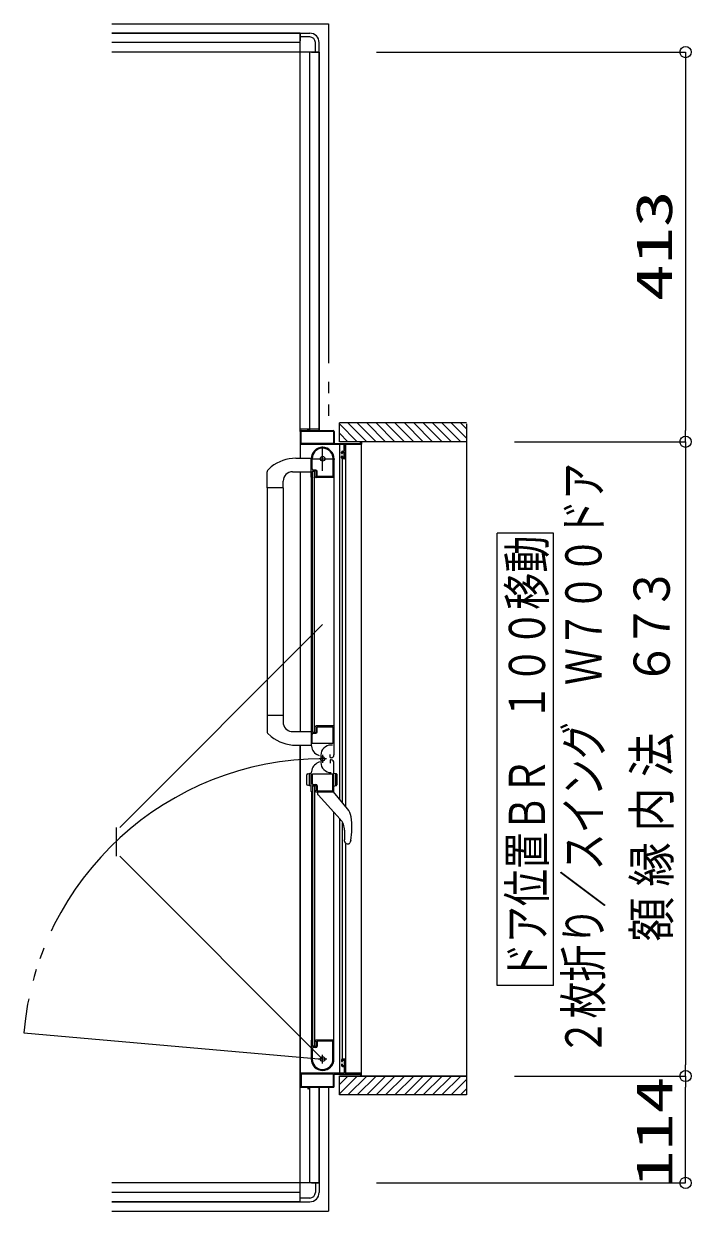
# Model space of a CAD drawing. Units: millimetres on the paper. Extents: x -305 to 305, y -152 to 152.
# Drawn here: x -98.1 to -62.7, y 18.6 to 81.6 of the extents above; entities that cross this region are included whole.
import ezdxf
from ezdxf.enums import TextEntityAlignment as Align

# ---------------------------------------------------------------- set-up
doc = ezdxf.new("R2010")
doc.units = ezdxf.units.MM
doc.linetypes.add('LONG_CHAIN', pattern=[21, 18, -1, 1, -1])
doc.linetypes.add('LONG_DOUBLE_CHAIN', pattern=[21.8, 18, -1, 0.6, -0.6, 0.6, -1])
doc.layers.add('0-0_0', color=7, linetype='Continuous', lineweight=9)
doc.layers.add('0-1_VIEW0001', color=7, linetype='Continuous', lineweight=9)
doc.styles.add('ＭＳ ゴシック', font='')
doc.styles.get('ＭＳ ゴシック').set_extended_font_data('MS Gothic')

# ---------------------------------------------------------------- blocks, each defined once
blk = doc.blocks.new('_ORIGIN')
at = {"layer": '0-0_0'}
blk.add_line((0, 0), (-1, 0), dxfattribs=at)
blk.add_circle((0, 0), 0.5, dxfattribs=at)

msp = doc.modelspace()

# ---------------------------------------------------------------- linework, layer by layer
at = {"layer": '0-1_VIEW0001', "linetype": 'LONG_DOUBLE_CHAIN'}
for p, q in [((-93.434, 81.573), (-81.934, 81.573)), ((-81.934, 81.573), (-81.934, 59.998)), ((-82.249, 49.695), (-93.01, 38.934)), ((-93.21, 38.934), (-93.21, 37.408)), ((-82.249, 26.648), (-93.01, 37.408)), ((-98.114, 28.036), (-82.249, 26.648)), ((-81.934, 25.148), (-81.934, 18.573)), ((-93.434, 18.573), (-81.934, 18.573))]:
    msp.add_line(p, q, dxfattribs=at)
at = {"layer": '0-1_VIEW0001'}
for p, q in [((-83.434, 81.073), (-93.434, 81.073)), ((-93.434, 81.073), (-83.434, 81.073)), ((-83.434, 59.948), (-83.434, 81.073)), ((-83.434, 81.073), (-83.434, 80.673)), ((-83.434, 81.073), (-82.934, 81.073)), ((-82.934, 80.873), (-83.434, 80.873)), ((-83.434, 80.573), (-93.434, 80.573)), ((-82.434, 80.073), (-93.434, 80.073)), ((-82.934, 59.998), (-82.934, 80.073)), ((-82.834, 80.073), (-82.434, 80.073)), ((-82.634, 80.073), (-82.634, 80.573)), ((-82.434, 80.073), (-82.434, 80.573)), ((-82.434, 59.998), (-82.434, 80.073)), ((-82.434, 80.073), (-82.434, 59.998)), ((-79.394, 80.073), (-62.983, 80.073)), ((-62.983, 79.473), (-62.983, 59.998)), ((-83.025, 60.073), (-83.434, 60.073)), ((-83.434, 59.95), (-83.434, 58.524)), ((-83.389, 59.313), (-83.389, 59.938)), ((-83.384, 59.998), (-83.049, 59.998)), ((-83.374, 59.953), (-81.694, 59.953)), ((-83.034, 60.013), (-83.034, 60.063)), ((-83.024, 60.073), (-83.004, 60.073)), ((-82.434, 60.073), (-83.004, 60.073)), ((-82.994, 60.063), (-82.994, 60.013)), ((-82.979, 59.998), (-81.684, 59.998)), ((-81.679, 59.938), (-81.679, 59.313)), ((-81.634, 59.948), (-81.634, 59.313)), ((-74.609, 60.398), (-81.359, 60.398)), ((-81.359, 59.399), (-81.359, 60.398)), ((-80.41, 59.398), (-81.359, 60.348)), ((-79.91, 59.398), (-80.909, 60.398)), ((-79.41, 59.398), (-80.409, 60.398)), ((-78.91, 59.398), (-79.909, 60.398)), ((-78.409, 59.398), (-79.409, 60.398)), ((-77.909, 59.398), (-78.909, 60.398)), ((-77.409, 59.398), (-78.409, 60.398)), ((-76.909, 59.398), (-77.909, 60.398)), ((-76.409, 59.398), (-77.409, 60.398)), ((-75.909, 59.398), (-76.909, 60.398)), ((-75.414, 59.398), (-76.414, 60.398)), ((-74.919, 59.398), (-75.919, 60.398)), ((-74.609, 59.583), (-75.424, 60.398)), ((-74.609, 60.078), (-74.929, 60.398)), ((-74.609, 60.347), (-74.609, 24.748)), ((-81.114, 59.248), (-83.409, 59.248)), ((-81.694, 59.298), (-83.374, 59.298)), ((-81.619, 59.298), (-80.249, 59.298)), ((-80.91, 59.398), (-81.359, 59.848)), ((-74.609, 59.398), (-81.359, 59.398)), ((-81.328, 40.403), (-81.328, 59.248)), ((-81.099, 58.913), (-81.099, 59.233)), ((-81.049, 59.233), (-81.049, 58.548)), ((-80.199, 59.248), (-81.034, 59.248)), ((-81.011, 40.019), (-81.011, 59.248)), ((-80.234, 59.313), (-80.234, 59.383)), ((-80.184, 59.383), (-80.184, 59.263)), ((-80.184, 25.898), (-80.184, 59.248)), ((-72.069, 59.398), (-62.983, 59.398)), ((-81.249, 58.793), (-81.249, 58.848)), ((-81.249, 58.548), (-81.249, 58.613)), ((-81.214, 58.778), (-81.234, 58.778)), ((-81.234, 58.628), (-81.214, 58.628)), ((-81.199, 58.898), (-81.114, 58.898)), ((-81.199, 58.838), (-81.199, 58.793)), ((-81.199, 58.613), (-81.199, 58.568)), ((-81.114, 58.853), (-81.184, 58.853)), ((-81.099, 58.568), (-81.099, 58.838)), ((-62.983, 58.798), (-62.983, 26.348)), ((-84.973, 58.061), (-85.172, 57.877)), ((-83.677, 58.523), (-82.859, 58.526)), ((-82.849, 57.513), (-82.849, 58.498)), ((-82.804, 57.968), (-82.804, 58.498)), ((-81.699, 58.572), (-81.699, 57.558)), ((-81.649, 58.499), (-81.649, 44.323)), ((-81.099, 58.498), (-81.199, 58.498)), ((-81.188, 40.233), (-81.188, 58.498)), ((-81.184, 58.553), (-81.114, 58.553)), ((-85.199, 56.948), (-85.199, 57.808)), ((-83.844, 57.803), (-82.849, 57.803)), ((-83.434, 57.798), (-83.434, 44.024)), ((-82.834, 44.323), (-82.834, 57.498)), ((-82.808, 57.498), (-82.834, 57.498)), ((-82.786, 57.52), (-82.795, 57.505)), ((-82.684, 57.823), (-82.784, 57.823)), ((-82.784, 43.998), (-82.784, 57.823)), ((-82.634, 57.848), (-82.759, 57.848)), ((-82.614, 57.893), (-82.729, 57.893)), ((-82.684, 43.998), (-82.684, 57.823)), ((-82.624, 57.527), (-82.624, 57.533)), ((-82.614, 57.505), (-82.622, 57.52)), ((-81.659, 57.498), (-82.601, 57.498)), ((-82.584, 57.573), (-82.584, 57.798)), ((-82.539, 57.558), (-82.539, 57.818)), ((-81.709, 57.548), (-82.529, 57.548)), ((-85.199, 56.948), (-85.199, 44.012)), ((-84.344, 56.948), (-85.199, 56.948)), ((-84.349, 56.948), (-84.349, 44.874)), ((-84.344, 56.948), (-84.344, 57.303)), ((-69.987, 54.548), (-72.987, 54.548)), ((-72.987, 30.548), (-72.987, 54.548)), ((-69.987, 30.548), (-69.987, 54.548)), ((-84.344, 44.874), (-85.199, 44.874)), ((-84.344, 44.874), (-84.344, 44.519)), ((-82.849, 44.308), (-82.849, 43.322)), ((-82.834, 44.323), (-82.808, 44.323)), ((-82.795, 44.316), (-82.786, 44.302)), ((-82.624, 44.288), (-82.624, 44.294)), ((-82.622, 44.302), (-82.614, 44.316)), ((-81.649, 44.323), (-82.601, 44.323)), ((-82.584, 44.023), (-82.584, 44.248)), ((-82.539, 44.008), (-82.539, 44.258)), ((-82.524, 44.273), (-81.709, 44.273)), ((-81.699, 44.263), (-81.699, 43.403)), ((-81.649, 44.354), (-81.649, 42.784)), ((-84.974, 43.761), (-85.172, 43.944)), ((-83.914, 44.024), (-82.859, 44.024)), ((-82.804, 43.408), (-82.804, 43.858)), ((-82.784, 43.998), (-82.684, 43.998)), ((-82.759, 43.973), (-82.634, 43.973)), ((-82.729, 43.933), (-82.614, 43.933)), ((-83.677, 43.298), (-82.859, 43.296)), ((-83.434, 19.073), (-83.434, 43.298)), ((-83.434, 43.298), (-83.434, 25.198)), ((-81.709, 43.393), (-82.789, 43.393)), ((-81.723, 43.303), (-81.803, 43.303)), ((-82.419, 42.727), (-82.549, 42.802)), ((-82.419, 42.419), (-82.549, 42.344)), ((-82.343, 42.763), (-82.343, 42.383)), ((-81.854, 42.658), (-81.854, 42.808)), ((-81.854, 42.488), (-81.854, 42.338)), ((-81.799, 42.633), (-81.829, 42.633)), ((-81.799, 42.513), (-81.829, 42.513)), ((-81.649, 40.793), (-81.649, 42.363)), ((-83.099, 41.698), (-83.099, 41.247)), ((-82.849, 41.823), (-83.044, 41.77)), ((-82.949, 41.149), (-82.949, 41.796)), ((-82.849, 40.838), (-82.849, 41.824)), ((-82.804, 41.738), (-82.804, 41.288)), ((-81.709, 41.753), (-82.789, 41.753)), ((-81.699, 40.883), (-81.699, 41.743)), ((-81.549, 41.149), (-81.549, 41.796)), ((-81.499, 41.756), (-81.499, 41.19)), ((-82.849, 41.123), (-83.044, 41.175)), ((-82.784, 41.148), (-82.784, 27.323)), ((-82.784, 41.148), (-82.684, 41.148)), ((-82.759, 41.173), (-82.634, 41.173)), ((-82.729, 41.213), (-82.614, 41.213)), ((-82.684, 41.148), (-82.684, 27.323)), ((-82.584, 41.123), (-82.584, 40.898)), ((-82.539, 41.138), (-82.539, 40.888)), ((-81.649, 41.123), (-81.525, 41.156)), ((-82.834, 40.823), (-82.834, 27.648)), ((-82.834, 40.823), (-82.808, 40.823)), ((-82.795, 40.83), (-82.786, 40.845)), ((-82.624, 40.858), (-82.624, 40.852)), ((-82.622, 40.845), (-82.614, 40.83)), ((-82.601, 40.823), (-81.659, 40.823)), ((-82.524, 40.873), (-81.709, 40.873)), ((-82.524, 40.823), (-82.524, 40.732)), ((-82.495, 40.661), (-81.317, 39.373)), ((-80.936, 39.928), (-81.674, 40.823)), ((-81.649, 26.648), (-81.649, 39.736)), ((-81.328, 25.898), (-81.328, 39.385)), ((-81.188, 26.648), (-81.188, 39.188)), ((-81.09, 38.789), (-81.09, 38.27)), ((-81.029, 38.109), (-81.027, 38.106)), ((-81.011, 25.898), (-81.011, 38.073)), ((-80.952, 38.073), (-80.87, 38.073)), ((-80.828, 38.087), (-80.8, 38.121)), ((-80.828, 38.087), (-80.828, 38.086)), ((-80.756, 38.236), (-80.8, 38.121)), ((-69.987, 30.548), (-72.987, 30.548)), ((-82.849, 27.633), (-82.849, 26.648)), ((-82.808, 27.648), (-82.834, 27.648)), ((-82.804, 27.178), (-82.804, 26.648)), ((-82.786, 27.627), (-82.795, 27.641)), ((-82.684, 27.323), (-82.784, 27.323)), ((-82.634, 27.298), (-82.759, 27.298)), ((-82.614, 27.253), (-82.729, 27.253)), ((-82.624, 27.619), (-82.624, 27.613)), ((-82.614, 27.641), (-82.622, 27.627)), ((-81.659, 27.648), (-82.601, 27.648)), ((-82.584, 27.573), (-82.584, 27.348)), ((-82.539, 27.588), (-82.539, 27.328)), ((-81.709, 27.598), (-82.529, 27.598)), ((-81.699, 26.574), (-81.699, 27.588)), ((-81.249, 26.598), (-81.249, 26.533)), ((-81.234, 26.518), (-81.214, 26.518)), ((-81.099, 26.648), (-81.199, 26.648)), ((-81.199, 26.533), (-81.199, 26.578)), ((-81.184, 26.593), (-81.114, 26.593)), ((-81.099, 26.578), (-81.099, 26.308)), ((-81.049, 25.913), (-81.049, 26.598)), ((-81.114, 25.898), (-83.409, 25.898)), ((-83.389, 25.833), (-83.389, 25.208)), ((-81.694, 25.848), (-83.374, 25.848)), ((-81.679, 25.208), (-81.679, 25.833)), ((-81.634, 25.198), (-81.634, 25.833)), ((-81.619, 25.848), (-80.249, 25.848)), ((-81.249, 26.353), (-81.249, 26.298)), ((-81.214, 26.368), (-81.234, 26.368)), ((-81.199, 26.308), (-81.199, 26.353)), ((-81.199, 26.248), (-81.114, 26.248)), ((-81.114, 26.293), (-81.184, 26.293)), ((-81.099, 26.233), (-81.099, 25.913)), ((-80.199, 25.898), (-81.034, 25.898)), ((-80.234, 25.833), (-80.234, 25.763)), ((-80.184, 25.763), (-80.184, 25.883)), ((-74.609, 25.748), (-81.359, 25.748)), ((-80.41, 25.748), (-81.359, 24.798)), ((-80.91, 25.748), (-81.359, 25.298)), ((-79.91, 25.748), (-80.909, 24.748)), ((-79.41, 25.748), (-80.409, 24.748)), ((-78.91, 25.748), (-79.909, 24.748)), ((-78.409, 25.748), (-79.409, 24.748)), ((-77.91, 25.748), (-78.909, 24.748)), ((-77.409, 25.748), (-78.409, 24.748)), ((-76.909, 25.748), (-77.909, 24.748)), ((-76.409, 25.748), (-77.409, 24.748)), ((-75.909, 25.748), (-76.909, 24.748)), ((-75.414, 25.748), (-76.414, 24.748)), ((-74.92, 25.748), (-75.919, 24.748)), ((-74.609, 25.563), (-75.425, 24.748)), ((-72.069, 25.748), (-62.984, 25.748)), ((-72.069, 25.748), (-62.983, 25.748)), ((-83.384, 25.148), (-83.049, 25.148)), ((-83.374, 25.193), (-81.694, 25.193)), ((-83.034, 25.133), (-83.034, 25.083)), ((-83.024, 25.073), (-83.004, 25.073)), ((-82.994, 25.083), (-82.994, 25.133)), ((-82.979, 25.148), (-81.684, 25.148)), ((-82.934, 20.073), (-82.934, 25.148)), ((-82.434, 20.073), (-82.434, 25.148)), ((-82.434, 25.148), (-82.434, 20.073)), ((-74.609, 25.068), (-74.93, 24.748)), ((-62.984, 20.673), (-62.984, 25.148)), ((-82.434, 20.073), (-93.434, 20.073)), ((-83.434, 19.573), (-93.434, 19.573)), ((-82.834, 20.073), (-82.434, 20.073)), ((-82.634, 20.073), (-82.634, 19.573)), ((-82.434, 20.073), (-82.434, 19.573)), ((-79.394, 20.073), (-62.984, 20.073)), ((-83.434, 19.073), (-93.434, 19.073)), ((-93.434, 19.073), (-83.434, 19.073)), ((-83.434, 19.073), (-83.434, 19.473)), ((-82.934, 19.273), (-83.434, 19.273)), ((-83.434, 19.073), (-82.934, 19.073))]:
    msp.add_line(p, q, dxfattribs=at)
at = {"layer": '0-1_VIEW0001', "linetype": 'LONG_CHAIN'}
for p, q in [((-82.249, 57.848), (-82.249, 59.148)), ((-82.899, 58.498), (-81.599, 58.498)), ((-82.037, 42.573), (-82.428, 42.573)), ((-82.249, 42.786), (-82.249, 42.361)), ((-82.019, 26.648), (-82.479, 26.648)), ((-82.249, 26.418), (-82.249, 26.878))]:
    msp.add_line(p, q, dxfattribs=at)
at = {"layer": '0-1_VIEW0001', "color": 5}
msp.add_line((-81.359, 25.748), (-74.609, 25.748), dxfattribs=at)
at = {"layer": '0-1_VIEW0001'}
for points in [[(-81.649, 41.123), (-81.649, 41.823), (-81.525, 41.789)], [(-81.082, 38.209), (-81.083, 38.213), (-81.084, 38.217), (-81.085, 38.221), (-81.086, 38.226), (-81.087, 38.23), (-81.087, 38.234), (-81.088, 38.238), (-81.089, 38.243), (-81.089, 38.247), (-81.09, 38.252), (-81.09, 38.254), (-81.09, 38.256), (-81.09, 38.258), (-81.09, 38.26), (-81.09, 38.262), (-81.09, 38.264), (-81.09, 38.267), (-81.09, 38.269), (-81.09, 38.271), (-81.09, 38.273)], [(-81.029, 38.109), (-81.03, 38.11), (-81.031, 38.111), (-81.032, 38.112), (-81.033, 38.113), (-81.034, 38.114), (-81.035, 38.116), (-81.036, 38.117), (-81.037, 38.118), (-81.038, 38.12), (-81.039, 38.121), (-81.04, 38.122), (-81.041, 38.124), (-81.042, 38.125), (-81.043, 38.127), (-81.044, 38.128), (-81.045, 38.13), (-81.046, 38.131), (-81.047, 38.133), (-81.049, 38.135), (-81.051, 38.138), (-81.053, 38.141), (-81.054, 38.144), (-81.056, 38.147), (-81.058, 38.151), (-81.06, 38.154), (-81.062, 38.158), (-81.064, 38.161), (-81.066, 38.165), (-81.068, 38.169), (-81.069, 38.173), (-81.071, 38.177), (-81.073, 38.18), (-81.074, 38.184), (-81.076, 38.188), (-81.077, 38.192), (-81.078, 38.196), (-81.08, 38.2), (-81.081, 38.205), (-81.082, 38.209)], [(-80.87, 38.073), (-80.868, 38.073), (-80.866, 38.074), (-80.864, 38.074), (-80.861, 38.074), (-80.859, 38.074), (-80.857, 38.075), (-80.855, 38.075), (-80.853, 38.076), (-80.85, 38.076), (-80.848, 38.076), (-80.846, 38.077), (-80.844, 38.078), (-80.842, 38.078), (-80.839, 38.079), (-80.837, 38.08), (-80.835, 38.081), (-80.833, 38.082), (-80.831, 38.084), (-80.83, 38.085), (-80.828, 38.086)], [(-74.609, 24.748), (-81.359, 24.748), (-81.359, 25.749)]]:
    msp.add_lwpolyline(points, dxfattribs=at)
for centre, radius in [((-82.249, 58.498), 0.125), ((-82.249, 42.573), 0.113), ((-82.249, 26.648), 0.125)]:
    msp.add_circle(centre, radius, dxfattribs=at)
for centre, radius, start, end in [((-82.934, 80.573), 0.5, 0, 90), ((-82.934, 80.573), 0.3, 0, 90), ((-83.384, 59.948), 0.05, 90, 180), ((-83.374, 59.938), 0.015, 90, 180), ((-83.049, 60.013), 0.015, 270, 0), ((-83.024, 60.063), 0.01, 90, 180), ((-83.004, 60.063), 0.01, 0, 90), ((-82.979, 60.013), 0.015, 180, 270), ((-81.694, 59.938), 0.015, 0, 90), ((-81.684, 59.948), 0.05, 0, 90), ((-83.409, 59.273), 0.025, 180, 270), ((-83.374, 59.313), 0.015, 180, 270), ((-81.694, 59.313), 0.015, 270, 0), ((-81.619, 59.313), 0.015, 180, 270), ((-81.114, 59.233), 0.015, 0, 90), ((-81.034, 59.233), 0.015, 90, 180), ((-80.249, 59.313), 0.015, 270, 0), ((-80.219, 59.383), 0.015, 90, 180), ((-80.199, 59.383), 0.015, 0, 90), ((-80.199, 59.263), 0.015, 270, 0), ((-82.249, 58.498), 0.6, 0, 180), ((-82.249, 58.498), 0.555, 7.76707, 180), ((-81.199, 58.848), 0.05, 90, 180), ((-81.234, 58.793), 0.015, 180, 270), ((-81.234, 58.613), 0.015, 90, 180), ((-81.214, 58.793), 0.015, 270, 0), ((-81.214, 58.613), 0.015, 0, 90), ((-81.184, 58.838), 0.015, 90, 180), ((-81.114, 58.913), 0.015, 270, 0), ((-81.114, 58.838), 0.015, 0, 90), ((-83.67, 56.453), 2.07, 90.2, 129.02418), ((-82.729, 57.968), 0.075, 180, 270), ((-81.709, 58.572), 0.01, 0, 7.76707), ((-81.199, 58.548), 0.05, 180, 270), ((-81.184, 58.568), 0.015, 180, 270), ((-81.114, 58.568), 0.015, 270, 0), ((-81.099, 58.548), 0.05, 270, 0), ((-85.099, 57.808), 0.1, 136.52757, 180), ((-83.844, 57.303), 0.5, 90, 180), ((-82.834, 57.513), 0.015, 180, 270), ((-82.808, 57.513), 0.015, 270, 329.03624), ((-82.799, 57.527), 0.015, 329.03624, 0), ((-82.759, 57.823), 0.025, 90, 180), ((-82.634, 57.798), 0.05, 0, 90), ((-82.609, 57.533), 0.015, 90, 180), ((-82.609, 57.527), 0.015, 180, 210.96376), ((-82.614, 57.818), 0.075, 0, 90), ((-82.601, 57.513), 0.015, 210.96376, 270), ((-82.609, 57.573), 0.025, 270, 0), ((-82.529, 57.558), 0.01, 180, 270), ((-81.709, 57.558), 0.01, 270, 0), ((-81.659, 57.508), 0.01, 270, 0), ((-83.844, 44.519), 0.5, 180, 262.04438), ((-82.834, 44.308), 0.015, 90, 180), ((-82.808, 44.308), 0.015, 30.96376, 90), ((-82.799, 44.294), 0.015, 0, 30.96376), ((-82.609, 44.294), 0.015, 149.03624, 180), ((-82.609, 44.288), 0.015, 180, 270), ((-82.601, 44.308), 0.015, 90, 149.03624), ((-82.609, 44.248), 0.025, 0, 90), ((-82.524, 44.258), 0.015, 90, 180), ((-81.709, 44.263), 0.01, 0, 90), ((-81.659, 44.313), 0.01, 0, 90), ((-85.099, 44.013), 0.1, 180, 223.47243), ((-83.67, 45.368), 2.07, 230.94186, 269.8), ((-82.729, 43.858), 0.075, 90, 180), ((-82.759, 43.998), 0.025, 180, 270), ((-82.634, 44.023), 0.05, 270, 0), ((-82.614, 44.008), 0.075, 270, 0), ((-82.249, 43.322), 0.6, 180, 240), ((-82.789, 43.408), 0.015, 180, 270), ((-81.803, 42.763), 0.54, 90, 180), ((-81.709, 43.403), 0.01, 270, 0), ((-82.249, 41.824), 0.6, 120, 180), ((-81.803, 42.383), 0.54, 180, 270), ((-81.829, 42.658), 0.025, 180, 270), ((-81.829, 42.488), 0.025, 90, 180), ((-81.799, 42.783), 0.15, 270, 0), ((-81.799, 42.363), 0.15, 0, 90), ((-83.024, 41.698), 0.075, 105, 180), ((-82.789, 41.738), 0.015, 90, 180), ((-81.709, 41.743), 0.01, 0, 90), ((-81.534, 41.756), 0.035, 0, 75), ((-83.024, 41.247), 0.075, 180, 255), ((-82.729, 41.288), 0.075, 180, 270), ((-82.759, 41.148), 0.025, 90, 180), ((-82.634, 41.123), 0.05, 0, 90), ((-82.614, 41.138), 0.075, 0, 90), ((-81.534, 41.19), 0.035, 285, 0), ((-82.834, 40.838), 0.015, 180, 270), ((-82.808, 40.838), 0.015, 270, 329.03624), ((-82.799, 40.852), 0.015, 329.03624, 0), ((-82.609, 40.858), 0.015, 90, 180), ((-82.609, 40.852), 0.015, 180, 210.96376), ((-82.601, 40.838), 0.015, 210.96376, 270), ((-82.609, 40.898), 0.025, 270, 0), ((-82.524, 40.888), 0.015, 180, 270), ((-82.424, 40.732), 0.1, 180, 222.43623), ((-81.709, 40.883), 0.01, 270, 0), ((-81.659, 40.833), 0.01, 270, 0), ((-81.631, 39.355), 0.9, 9.28844, 39.5), ((-81.955, 38.789), 0.865, 0, 42.43623), ((-84.364, 38.908), 3.67, 349.4547, 9.28844), ((-80.952, 38.173), 0.1, 221.81032, 270), ((-82.834, 27.633), 0.015, 90, 180), ((-82.808, 27.633), 0.015, 30.96376, 90), ((-82.729, 27.178), 0.075, 90, 180), ((-82.799, 27.619), 0.015, 0, 30.96376), ((-82.759, 27.323), 0.025, 180, 270), ((-82.634, 27.348), 0.05, 270, 0), ((-82.609, 27.619), 0.015, 149.03624, 180), ((-82.609, 27.613), 0.015, 180, 270), ((-82.601, 27.633), 0.015, 90, 149.03624), ((-82.614, 27.328), 0.075, 270, 0), ((-82.609, 27.573), 0.025, 0, 90), ((-82.529, 27.588), 0.01, 90, 180), ((-81.709, 27.588), 0.01, 0, 90), ((-81.659, 27.638), 0.01, 0, 90), ((-82.249, 26.648), 0.6, 180, 0), ((-82.249, 26.648), 0.555, 180, 352.23293), ((-81.709, 26.574), 0.01, 352.23293, 0), ((-81.664, 26.748), 0.015, 0, 2.69354), ((-81.199, 26.598), 0.05, 90, 180), ((-81.234, 26.533), 0.015, 180, 270), ((-81.214, 26.533), 0.015, 270, 0), ((-81.184, 26.578), 0.015, 90, 180), ((-81.114, 26.578), 0.015, 0, 90), ((-81.099, 26.598), 0.05, 0, 90), ((-83.409, 25.873), 0.025, 90, 180), ((-83.374, 25.833), 0.015, 90, 180), ((-81.694, 25.833), 0.015, 0, 90), ((-81.619, 25.833), 0.015, 90, 180), ((-81.234, 26.353), 0.015, 90, 180), ((-81.199, 26.298), 0.05, 180, 270), ((-81.214, 26.353), 0.015, 0, 90), ((-81.184, 26.308), 0.015, 180, 270), ((-81.114, 26.308), 0.015, 270, 0), ((-81.114, 26.233), 0.015, 0, 90), ((-81.114, 25.913), 0.015, 270, 0), ((-81.034, 25.913), 0.015, 180, 270), ((-80.249, 25.833), 0.015, 0, 90), ((-80.199, 25.883), 0.015, 0, 90), ((-83.374, 25.208), 0.015, 180, 270), ((-81.694, 25.208), 0.015, 270, 0), ((-80.219, 25.763), 0.015, 180, 270), ((-80.199, 25.763), 0.015, 270, 0), ((-83.384, 25.198), 0.05, 180, 270), ((-83.049, 25.133), 0.015, 0, 90), ((-83.024, 25.083), 0.01, 180, 270), ((-83.004, 25.083), 0.01, 270, 0), ((-82.979, 25.133), 0.015, 90, 180), ((-81.684, 25.198), 0.05, 270, 0), ((-82.934, 19.573), 0.5, 270, 0), ((-82.934, 19.573), 0.3, 270, 0)]:
    msp.add_arc(centre, radius, start, end, dxfattribs=at)
at = {"layer": '0-1_VIEW0001', "linetype": 'LONG_DOUBLE_CHAIN'}
msp.add_arc((-82.249, 26.648), 15.925, 90, 175, dxfattribs=at)

# ---------------------------------------------------------------- block references
at = {"layer": '0-1_VIEW0001', "xscale": 0.6, "yscale": 0.6}
for p, rotation in [((-62.983, 80.073), 90), ((-62.983, 59.398), 270), ((-62.983, 59.398), 90), ((-62.984, 25.748), 90), ((-62.983, 25.748), 270), ((-62.984, 20.073), 270)]:
    msp.add_blockref('_ORIGIN', p, dxfattribs=dict(at, rotation=rotation))

# ---------------------------------------------------------------- texts
at = {"layer": '0-1_VIEW0001', "style": 'ＭＳ ゴシック'}
for s, width, p in [('413', 1.5, (-63.122, 66.858)), ('２枚折り／スイング\u3000Ｗ７００ドア', 0.75, (-66.87, 26.833)), ('ドア位置ＢＲ\u3000１００移動', 0.75, (-69.868, 30.833)), ('３', 0.9, (-63.249, 50.424)), ('７', 0.9, (-63.249, 48.436)), ('６', 0.9, (-63.249, 46.448)), ('法', 0.9, (-63.249, 41.608)), ('内', 0.9, (-63.249, 38.7)), ('縁', 0.9, (-63.249, 35.792)), ('額', 0.9, (-63.249, 32.884)), ('114', 1.5, (-63.114, 19.84))]:
    msp.add_text(s, height=1.921, rotation=90, dxfattribs=dict(at, width=width)).set_placement(p, align=Align.BOTTOM_LEFT)

doc.saveas('drawing.dxf')
